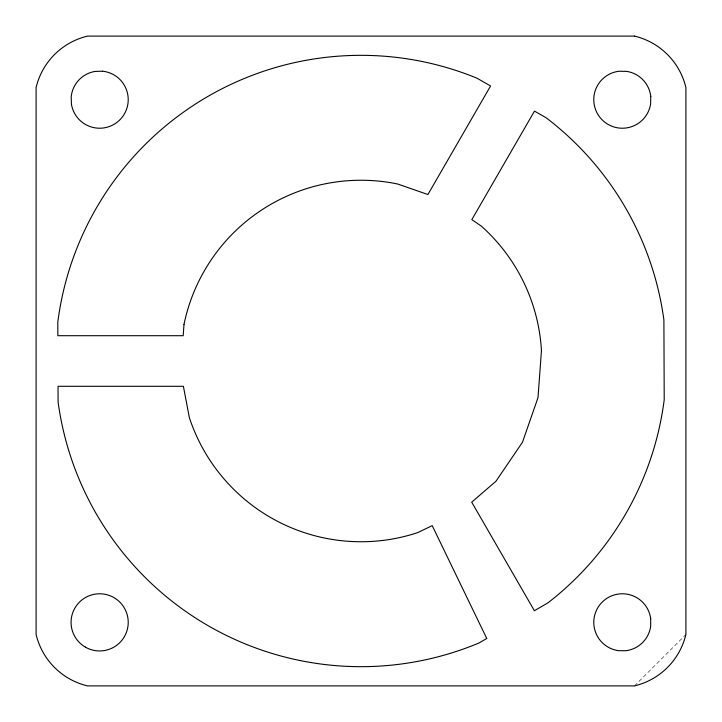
<?xml version="1.0" encoding="UTF-8"?>
<svg xmlns="http://www.w3.org/2000/svg" width="722" height="722" viewBox="0 0 722 722"><rect width="100%" height="100%" fill="white"/><g stroke="black" fill="none" stroke-linecap="round" stroke-linejoin="round"><path stroke-width="0.54" stroke-dasharray="3.61 2.71" d="M634.494 685.9L685.9 634.494"/><path stroke-width="1.08" d="M650.702 618.673L650.693 626.136A28.582 28.582 0 0 1 626.046 650.702L618.583 650.693A28.582 28.582 0 0 1 593.809 621.064A28.582 28.582 0 0 1 621.155 593.8A28.582 28.582 0 0 1 650.702 618.673M650.775 96.531L650.612 103.986A28.582 28.582 0 0 1 620.496 128.164A28.582 28.582 0 0 1 593.782 100.268A28.582 28.582 0 0 1 619.241 71.225L626.705 71.388A28.582 28.582 0 0 1 650.775 96.531M184.002 324.34L183.171 335.703L57.841 335.703L57.787 322.274A305.677 305.677 0 0 1 476.881 78.147L490.581 85.981L427.902 194.534L397.66 184.002A180.753 180.753 0 0 0 184.002 324.34M541.455 350.603L537.998 397.66L522.475 442.225L495.951 481.249L471.71 502.169L534.388 610.731L548.025 602.78A305.677 305.677 0 0 0 664.213 399.726L663.897 319.927A305.677 305.677 0 0 0 546.139 117.776L534.488 111.107L471.818 219.641L481.249 226.049A180.753 180.753 0 0 1 541.455 350.603M486.754 638.474L479.074 642.95A305.677 305.677 0 0 1 58.103 402.073L58.04 386.297L183.388 386.297L189.39 417.749A180.753 180.753 0 0 0 417.749 532.61L432.207 525.625L486.754 638.474M102.497 71.198L95.042 71.433A28.582 28.582 0 0 0 71.198 96.784L71.433 104.239A28.582 28.582 0 0 0 101.766 128.146A28.582 28.582 0 0 0 128.218 100.006A28.582 28.582 0 0 0 102.497 71.198M634.494 36.1L87.506 36.1A69.402 69.402 0 0 0 36.1 87.506L36.1 634.494A69.402 69.402 0 0 0 87.506 685.9L634.494 685.9A69.402 69.402 0 0 0 685.9 634.494L685.9 87.506A69.402 69.402 0 0 0 634.494 36.1M85.349 647.111A28.582 28.582 0 0 0 128.227 622.355A28.582 28.582 0 0 0 85.349 597.608A28.582 28.582 0 0 0 85.349 647.111"/></g></svg>
